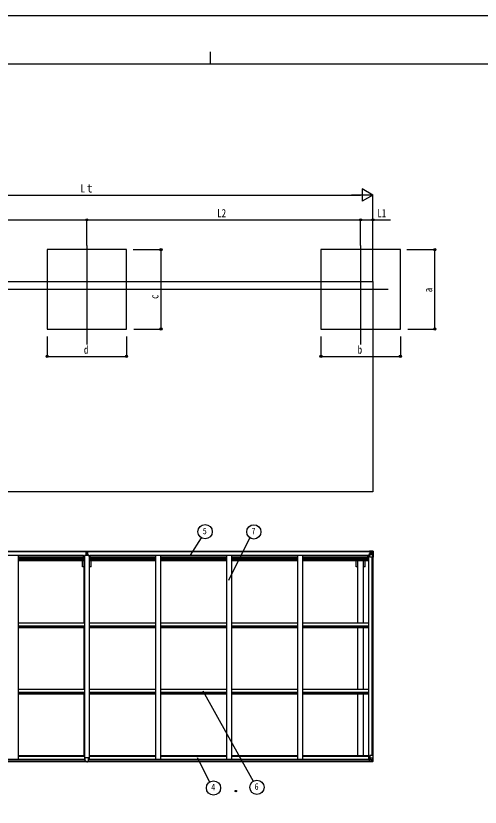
# Model space of a CAD drawing. Units: millimetres, scale not verified. Extents: x -10512 to 10512, y -7425 to 7425.
# Drawn here: x -1972 to 2709, y -547 to 7425 of the extents above; entities that cross this region are included whole.
import ezdxf
from ezdxf.enums import TextEntityAlignment as Align

# ---------------------------------------------------------------- set-up
doc = ezdxf.new("R2010")
doc.units = ezdxf.units.MM
doc.header["$LTSCALE"] = 30
doc.header["$PDMODE"] = 32
doc.header["$PDSIZE"] = 15
for name, color, linetype in [('0-3_YKK_12', 2, 'Continuous'), ('0-4_YKK_13', 4, 'Continuous'), ('0-5_YKK_A1', 4, 'Continuous'), ('0-6_YKK_D', 6, 'Continuous'), ('0-7_YKK_ZWAK', 7, 'Continuous')]:
    doc.layers.add(name, color=color, linetype=linetype)
doc.styles.add('ＭＳ ゴシック', font='')
doc.styles.get('ＭＳ ゴシック').set_extended_font_data('MS Gothic')

msp = doc.modelspace()

# ---------------------------------------------------------------- linework, layer by layer
at = {"layer": '0-3_YKK_12'}
for p, q in [((-1255.92, 5110), (-1255.92, 4114.83)), ((1504.08, 5110), (1504.08, 4114.83)), ((-4400.88, 4669.91), (-1081.78, 4669.91)), ((-1536.88, 4669.91), (1782.22, 4669.91))]:
    msp.add_line(p, q, dxfattribs=at)
at = {"layer": '0-4_YKK_13'}
for p, q in [((-1264.42, 2001.99), (-1257.42, 2002.05)), ((-1264.42, 2000.62), (-1257.42, 2000.55)), ((-1264.42, 1988.94), (-1264.42, 2000.12)), ((-1262.42, 2033.05), (-1257.58, 2033.35)), ((-1262.42, 2030.05), (-1262.42, 2033.05)), ((-1257.42, 2030.36), (-1262.42, 2030.05)), ((-1262.42, 2028.55), (-1262.42, 2030.05)), ((-1262.42, 2028.55), (-1262.42, 2027.36)), ((-1262.42, 2027.36), (-1262.42, 2027.11)), ((-1262.42, 2027.36), (-1261.42, 2027.34)), ((-1262.42, 2027.11), (-1262.42, 2017.03)), ((-1262.42, 2027.11), (-1261.42, 2027.09)), ((-1262.42, 2016.3), (-1262.42, 2017.03)), ((-1262.42, 2017.03), (-1261.42, 2017.01)), ((-1262.42, 2016.3), (-1261.42, 2016.3)), ((-1262.42, 2016.3), (-1262.42, 2002.01)), ((-1261.42, 2027.55), (-1257.42, 2027.55)), ((-1261.42, 2025.72), (-1261.42, 2027.55)), ((-1261.42, 2025.72), (-1257.42, 2025.65)), ((-1261.42, 2022.12), (-1261.42, 2025.72)), ((-1261.42, 2022.12), (-1257.42, 2022.06)), ((-1261.42, 2002.02), (-1261.42, 2022.12)), ((-1261.42, 2013.89), (-1257.42, 2013.85)), ((-1257.58, 2033.35), (-1255.92, 2033.45)), ((-1255.92, 2030.45), (-1257.42, 2030.35)), ((-1257.42, 2027.55), (-1257.42, 2030.35)), ((-1257.42, 2027.55), (-1257.42, 2011.73)), ((-1257.42, 2016.84), (-1254.42, 2016.84)), ((-1257.42, 2009.77), (-1257.42, 2011.73)), ((-1257.42, 2009.77), (-1254.42, 2009.77)), ((-1257.42, 2000.13), (-1257.42, 2009.77)), ((-1257.42, 2000.13), (-1254.42, 2000.13)), ((-1257.42, 1993.05), (-1257.42, 2000.13)), ((-1257.42, 1993.05), (-1254.42, 1993.05)), ((-1257.42, 1993.05), (-1257.42, 1988.94)), ((-1255.92, 2033.45), (-1255.92, 2030.45)), ((-1249.42, 2030.05), (-1255.92, 2030.45)), ((-1254.42, 2027.55), (-1250.42, 2027.55)), ((-1254.42, 2027.55), (-1254.42, 2011.73)), ((-1254.42, 2025.65), (-1250.42, 2025.65)), ((-1254.42, 2013.85), (-1250.42, 2013.85)), ((-1254.42, 2009.77), (-1254.42, 2011.73)), ((-1254.42, 2000.13), (-1254.42, 2009.77)), ((-1247.42, 2001.49), (-1254.42, 2001.55)), ((-1254.42, 1993.05), (-1254.42, 2000.13)), ((-1254.42, 1993.05), (-1254.42, 1988.94)), ((-1250.42, 2025.65), (-1250.42, 2027.55)), ((-1250.42, 2027.31), (-1249.42, 2027.32)), ((-1250.42, 2027.06), (-1249.42, 2027.07)), ((-1250.42, 2002.02), (-1250.42, 2022.06)), ((-1250.42, 2016.98), (-1249.42, 2016.99)), ((-1250.42, 2016.3), (-1249.42, 2016.3)), ((-1249.42, 2028.55), (-1249.42, 2030.05)), ((-1249.42, 2028.55), (-1249.42, 2027.32)), ((-1249.42, 2016.3), (-1249.42, 2016.99)), ((-1249.42, 2016.3), (-1249.42, 2002.01)), ((-1247.42, 2000.62), (-1247.42, 2001.49)), ((-1247.42, 1988.94), (-1247.42, 2000.12)), ((1590.08, 2027.99), (1590.08, 2028.91)), ((1591.08, 2027.99), (1590.08, 2027.99)), ((1590.08, 2027.99), (1590.08, 2026.42)), ((1590.08, 2026.31), (1590.08, 2026.42)), ((1591.08, 2028.91), (1591.08, 2027.99)), ((1596.08, 2027.99), (1591.08, 2027.99)), ((1591.58, 2005.16), (1592.58, 2005.17)), ((1591.58, 1988.94), (1591.58, 2005.16)), ((1592.58, 2003.43), (1591.58, 2003.44)), ((1591.58, 1993.29), (1596.08, 1993.29)), ((1596.63, 2005.2), (1592.58, 2005.17)), ((1596.28, 2031.49), (1594.59, 2031.06)), ((1596.08, 2026.38), (1596.08, 2027.99)), ((1596.08, 2026.38), (1606.08, 2026.29)), ((1596.08, 1971.29), (1596.08, 2004.39)), ((1620.08, 1996.96), (1596.08, 1996.96)), ((1596.28, 2031.49), (1596.58, 2031.49)), ((1596.58, 2031.49), (1596.58, 2031.06)), ((1607.26, 2006.93), (1596.91, 2005.28)), ((1596.91, 2004.64), (1607.26, 2006.3)), ((1596.91, 2005.28), (1596.91, 2004.64)), ((1598.08, 2028.25), (1606.08, 2028.25)), ((1598.08, 2028.22), (1606.08, 2028.22)), ((1601.58, 2033.69), (1608.08, 2033.29)), ((1601.58, 2032.8), (1601.58, 2033.69)), ((1608.08, 2032.4), (1601.58, 2032.8)), ((1601.58, 2032.29), (1601.58, 2032.8)), ((1601.58, 2032.29), (1601.58, 2031.88)), ((1601.58, 2031.88), (1606.58, 2031.79)), ((1601.58, 2031.88), (1601.58, 2031.06)), ((1602.58, 2006.19), (1602.58, 2026.15)), ((1606.47, 2025.92), (1602.58, 2025.92)), ((1602.58, 2022.29), (1606.58, 2022.29)), ((1602.58, 2014.09), (1606.58, 2014.09)), ((1606.08, 2028.25), (1606.08, 2026.29)), ((1606.08, 2027.22), (1606.58, 2027.22)), ((1606.09, 2026.29), (1606.08, 2026.29)), ((1606.09, 2026.13), (1606.09, 2026.29)), ((1606.58, 2027.58), (1608.08, 2027.58)), ((1606.58, 2024.05), (1608.08, 2024.05)), ((1606.58, 2010.49), (1608.08, 2010.49)), ((1607.26, 2006.3), (1607.26, 2006.93)), ((1608.08, 2007.19), (1608.08, 2033.29)), ((1608.08, 2033.17), (1620.08, 2032.39)), ((1609.08, 2024.05), (1608.08, 2024.05)), ((1620.08, 2024.05), (1608.08, 2024.05)), ((1620.08, 2010.49), (1608.08, 2010.49)), ((1614.6, 2016.85), (1614.6, 2015.89)), ((1622.41, 2023.99), (1620.08, 2024.05)), ((1620.08, 2010.49), (1622.41, 2010.52)), ((1620.08, 2010.49), (1620.08, 2010.49)), ((1626.69, 1997.17), (1620.08, 1996.96)), ((1620.17, 2032.38), (1628.1, 2031.91)), ((1622.41, 2010.52), (1622.41, 2023.99)), ((1626.69, 1997.17), (1622.55, 2009.26)), ((1623.27, 2027.5), (1626, 2031.17)), ((1627.24, 2030.94), (1627.24, 2030.87)), ((1627.24, 1970.29), (1627.24, 2030.87)), ((1629.14, 2032), (1629.14, 2032)), ((1629.14, 2031.96), (1629.14, 2031.99)), ((1630.08, 2031), (1630.08, 2030.96)), ((1627.24, 1970.29), (1597.08, 1970.29)), ((-1272.42, -83.62), (-1272.42, -51.3)), ((-1240.42, -50.3), (-1271.42, -50.3)), ((-1239.42, -83.62), (-1239.42, -51.3)), ((1591.58, -62.85), (1591.58, -83)), ((1601.58, -61.9), (1592.58, -61.94)), ((1596.08, -26.69), (1596.08, -59.79)), ((1620.08, -52.36), (1596.08, -52.36)), ((1596.91, -60.05), (1607.25, -61.7)), ((1596.91, -60.68), (1596.91, -60.05)), ((1604.56, -61.9), (1596.91, -60.68)), ((1630.08, -25.69), (1597.08, -25.69)), ((1608.08, -61.9), (1601.58, -61.9)), ((1607.25, -61.7), (1607.25, -61.9)), ((1608.08, -61.9), (1608.08, -88.69)), ((1608.08, -65.89), (1620.08, -65.89)), ((1620.08, -79.45), (1608.08, -79.45)), ((1615.56, -72.25), (1615.56, -71.29)), ((1626.69, -52.57), (1620.08, -52.36)), ((1620.08, -65.89), (1620.08, -65.89)), ((1620.08, -65.89), (1622.41, -65.92)), ((1622.41, -79.39), (1620.08, -79.45)), ((1622.41, -65.92), (1622.41, -79.39)), ((1626.69, -52.57), (1622.55, -64.66)), ((1627.24, -25.69), (1627.24, -86.27)), ((1630.08, -86.4), (1630.08, -25.69)), ((-1272.42, -83.62), (-1272.42, -83.66)), ((-1262.42, -84.39), (-1271.42, -84.33)), ((-1249.42, -84.39), (-1240.42, -84.33)), ((-1239.42, -83.62), (-1239.42, -83.66)), ((1592.58, -83.71), (1601.58, -83.77)), ((1601.58, -89.09), (1601.58, -83.14)), ((1608.08, -88.57), (1620.08, -87.79)), ((1620.17, -87.79), (1628.1, -87.31)), ((1623.27, -82.9), (1626, -86.57)), ((1627.24, -86.34), (1627.24, -86.27)), ((1629.14, -87.36), (1629.14, -87.4))]:
    msp.add_line(p, q, dxfattribs=at)
for points in [[(-1257.42, 2001.55), (-1264.42, 2001.49), (-1264.42, 2001.99)], [(-1257.42, 2000.05), (-1264.42, 2000.12), (-1264.42, 2000.62), (-1264.42, 2001.49)], [(-1255.92, 2033.45), (-1249.42, 2033.05), (-1249.42, 2030.05)], [(-1254.42, 2022.06), (-1250.42, 2022.06), (-1250.42, 2025.65)], [(-1254.42, 2002.05), (-1247.42, 2001.99), (-1247.42, 2001.49)], [(-1254.42, 2000.55), (-1247.42, 2000.62), (-1247.42, 2000.12), (-1254.42, 2000.05)], [(-1249.42, 2027.32), (-1249.42, 2027.07), (-1249.42, 2016.99)], [(1596.08, 2026.38), (1596.08, 2026.37), (1590.08, 2026.42)], [(1591.08, 2026.26), (1606.08, 2026.13), (1606.09, 2026.13)], [(1592.58, 2005.17), (1592.58, 2003.43), (1596.08, 2003.41)], [(1606.08, 2027.22), (1598.08, 2027.22), (1598.08, 2028.91)], [(1601.58, 2032.29), (1606.58, 2032.29), (1606.58, 2006.82)], [(1629.14, 2032), (1620.08, 2032.55), (1608.08, 2033.29)], [(1613.64, 2018.77), (1612.68, 2018.77), (1612.68, 2017.81), (1613.64, 2017.81)], [(1615.56, 2019.73), (1615.56, 2020.69), (1614.6, 2020.69), (1614.6, 2019.73)], [(1614.6, 2015.89), (1615.56, 2015.89), (1615.56, 2016.85)], [(1616.52, 2017.81), (1617.48, 2017.81), (1617.48, 2018.77), (1616.52, 2018.77)], [(1630.08, 2030.96), (1630.08, 1970.29), (1627.24, 1970.29)], [(1613.64, -73.21), (1612.68, -73.21), (1612.68, -74.17), (1613.64, -74.17)], [(1615.56, -71.29), (1614.6, -71.29), (1614.6, -72.25)], [(1614.6, -75.13), (1614.6, -76.09), (1615.56, -76.09), (1615.56, -75.13)], [(1616.52, -74.17), (1617.48, -74.17), (1617.48, -73.21), (1616.52, -73.21)], [(-1255.92, -89.82), (-1262.42, -89.42), (-1262.42, -84.39)], [(-1255.92, -89.82), (-1249.42, -89.42), (-1249.42, -84.39)], [(1591.58, -83), (1591.59, -83.11), (1601.58, -83.14)], [(1629.14, -87.4), (1620.08, -87.96), (1601.58, -89.09)]]:
    msp.add_lwpolyline(points, dxfattribs=at)
for centre in [(1615.08, 2018.29), (1615.08, -73.69)]:
    msp.add_circle(centre, 5.3, dxfattribs=at)
for centre, radius, start, end in [((-1261.42, 2028.55), 1, 180, 270), ((-1250.42, 2028.55), 1, 270, 0), ((1590.94, 2033.95), 7.69, 263.56574, 271.03001), ((1597.02, 2004.35), 0.937, 96.73234, 177.67791), ((1597.02, 2003.71), 0.937, 96.73234, 177.67791), ((1606.08, 2028.75), 0.5, 270.00309, 0.00198), ((1606.08, 2028.72), 0.5, 269.99891, 359.99891), ((1606.08, 2025.79), 0.5, 359.95536, 89.47105), ((1606.07, 2025.62), 0.513, 358.95293, 88.11972), ((1607.15, 2007.86), 0.937, 276.73234, 357.67791), ((1607.15, 2007.23), 0.937, 276.73234, 357.67791), ((1613.64, 2019.73), 0.96, 270, 0), ((1613.64, 2016.85), 0.96, 0, 90), ((1616.52, 2019.73), 0.96, 180, 270), ((1616.52, 2016.85), 0.96, 90, 180), ((1625.96, 2031), 1.28, 357.54105, 48.82169), ((1627.93, 2044.61), 12.7, 264.89689, 270.75534), ((1629.08, 2031), 0.999, 0.04917, 86.5576), ((1629.08, 2031), 1, 359.99921, 86.49983), ((1629.08, 2030.96), 0.999, 0.04917, 86.5576), ((1597.08, 1971.29), 1, 180, 270), ((-1271.42, -51.3), 1, 90, 180), ((-1240.42, -51.3), 1, 0, 90), ((1597.08, -26.69), 1, 90, 180), ((1597.02, -59.12), 0.937, 182.32209, 263.26766), ((1597.02, -59.75), 0.937, 182.32209, 263.26766), ((1607.14, -62.63), 0.937, 50.93398, 83.26766), ((1613.64, -72.25), 0.96, 270, 0), ((1613.64, -75.13), 0.96, 0, 90), ((1616.52, -72.25), 0.96, 180, 270), ((1616.52, -75.13), 0.96, 90, 180), ((1625.95, -86.4), 1.28, 311.17831, 2.45895), ((1627.93, -100.01), 12.7, 89.24466, 95.10311), ((1629.08, -86.36), 0.999, 273.4424, 359.95083), ((1629.08, -86.4), 0.999, 273.4424, 359.95083), ((1629.08, -86.4), 1, 273.50017, 0.00079)]:
    msp.add_arc(centre, radius, start, end, dxfattribs=at)
for centre, major_axis, ratio, start_param, end_param in [((-1429.29, 2019.84), (171.87, 10.52), 0.017422, 6.2821194, 6.2831848), ((1701.83, 2024.05), (-81.75, 0), 0.061163, 6.2824128, 6.2831853), ((1625.28, 2023.91), (-0.03, 5), 0.573921, 0.7672717, 1.551125), ((1623.82, 2010.54), (0, 3), 0.468246, 1.5772882, 2.0127935), ((1626.95, 2028.98), (0.02, 3), 0.466854, 0.125683, 0.7596956), ((1625.97, 1999.52), (-0.85, 2.32), 0.403757, 3.0087805, 3.9744392), ((1627.14, 2032.08), (-2, 0.12), 0.060933, 2.0712557, 3.1453404), ((1428.14, 2044.31), (-201, 12.36), 0.060933, 3.1453404, 3.145839), ((1592.58, -62.84), (-1, -0.021), 0.906239, 4.6936843, 6.2644806), ((1701.83, -79.45), (-81.75, 0), 0.061163, 0, 0.0007725), ((1625.28, -79.31), (-0.03, -5), 0.573921, 4.7320603, 5.5159136), ((1623.82, -65.94), (0, -3), 0.468246, 4.2703918, 4.7058971), ((1625.97, -54.92), (-0.85, -2.32), 0.403757, 2.3087461, 3.2744049), ((-1271.42, -83.62), (1, -0.012), 0.707053, 3.2044821, 4.7211143), ((-1240.42, -83.62), (-1, -0.012), 0.707053, 1.562071, 3.0787032), ((1592.58, -83.01), (-1, 0.012), 0.707053, 0.1587743, 1.5795216), ((1626.95, -84.38), (0.02, -3), 0.466854, 5.5234897, 6.1575023), ((1627.14, -87.48), (-2, -0.12), 0.060933, 3.1378449, 4.2119296), ((1428.14, -99.71), (-201, -12.36), 0.060933, 3.1373463, 3.1378449)]:
    msp.add_ellipse(centre, major_axis=major_axis, ratio=ratio, start_param=start_param, end_param=end_param, dxfattribs=at)
at = {"layer": '0-5_YKK_A1'}
for p, q in [((-4139.92, 4747.71), (1628.08, 4747.71)), ((1628.08, 4747.71), (1628.08, 2629.33)), ((1628.08, 2629.33), (-4139.92, 2629.33)), ((-4118.42, 2031.06), (-1262.42, 2031.06)), ((-4118.42, 2028.91), (-1262.42, 2028.91)), ((-1254.42, 2031.06), (1606.58, 2031.06)), ((-1254.42, 2028.91), (1606.58, 2028.91)), ((-4087.42, 1990.77), (-1288.42, 1990.77)), ((-1946.92, 1990.76), (-1946.92, -61.71)), ((-1946.92, 1975.26), (-1280.92, 1975.26)), ((-1946.92, 1966.86), (-1280.92, 1966.86)), ((-1946.92, 1958.66), (-1280.92, 1958.66)), ((-1946.92, 1954.74), (-1280.92, 1954.74)), ((-1946.92, 1949.66), (-1280.92, 1949.66)), ((-1946.92, 1936.65), (-1280.92, 1936.65)), ((-1301.12, 1875.06), (-1301.12, 1936.65)), ((-1288.42, 1975.26), (-1288.42, 1990.77)), ((-1283.42, 1310), (-1283.42, 1936.65)), ((-1280.92, 1988.94), (-1280.92, -61.71)), ((-1230.92, 1988.94), (-1280.92, 1988.94)), ((-1243.92, 1988.94), (-1230.92, 1988.94)), ((-1230.92, 1988.94), (-1230.92, -61.71)), ((-1230.92, 1975.26), (-564.92, 1975.26)), ((-1230.92, 1966.86), (-564.92, 1966.86)), ((-1230.92, 1958.66), (-564.92, 1958.66)), ((-1230.92, 1954.74), (-564.92, 1954.74)), ((-1230.92, 1949.66), (-564.92, 1949.66)), ((-1230.92, 1936.65), (-564.92, 1936.65)), ((-1228.42, 1310), (-1228.42, 1936.65)), ((-1223.42, 1975.26), (-1223.42, 1990.77)), ((-1223.42, 1990.77), (1575.58, 1990.77)), ((-1210.72, 1875.06), (-1210.72, 1936.65)), ((-564.92, 1990.76), (-564.92, -61.71)), ((-514.92, 1990.76), (-514.92, -61.71)), ((-514.92, 1975.26), (151.08, 1975.26)), ((-514.92, 1966.86), (151.08, 1966.86)), ((-514.92, 1958.66), (151.08, 1958.66)), ((-514.92, 1954.74), (151.08, 1954.74)), ((-514.92, 1949.66), (151.08, 1949.66)), ((-514.92, 1936.65), (151.08, 1936.65)), ((151.08, 1990.76), (151.08, -61.71)), ((201.08, 1990.76), (201.08, -61.71)), ((201.08, 1975.26), (867.08, 1975.26)), ((201.08, 1966.86), (867.08, 1966.86)), ((201.08, 1958.66), (867.08, 1958.66)), ((201.08, 1954.74), (867.08, 1954.74)), ((201.08, 1949.66), (867.08, 1949.66)), ((201.08, 1936.65), (867.08, 1936.65)), ((867.08, 1990.76), (867.08, -61.71)), ((917.08, 1990.76), (917.08, -61.71)), ((917.08, 1975.26), (1583.08, 1975.26)), ((917.08, 1966.86), (1583.08, 1966.86)), ((917.08, 1958.66), (1583.08, 1958.66)), ((917.08, 1954.74), (1583.08, 1954.74)), ((917.08, 1949.66), (1583.08, 1949.66)), ((917.08, 1936.65), (1583.08, 1936.65)), ((1458.88, 1875.06), (1458.88, 1936.65)), ((1476.58, 1310), (1476.58, 1936.65)), ((1531.58, 1310), (1531.58, 1936.65)), ((1549.28, 1875.06), (1549.28, 1936.65)), ((1575.58, 1975.26), (1575.58, 1990.77)), ((1583.08, 1988.94), (1583.08, -61.71)), ((1583.08, 1988.94), (1596.08, 1988.94)), ((1618.38, 1970.29), (1618.38, -25.69)), ((1628.08, 1970.29), (1628.08, -25.69)), ((-1283.42, 1875.06), (-1301.12, 1875.06)), ((-1210.72, 1875.06), (-1228.42, 1875.06)), ((1476.58, 1875.06), (1458.88, 1875.06)), ((1549.28, 1875.06), (1531.58, 1875.06)), ((-1946.89, 1310), (-1280.92, 1310)), ((-1946.89, 1280.26), (-1280.92, 1280.26)), ((-1946.89, 1275.71), (-1280.92, 1275.71)), ((-1230.89, 1310), (-564.92, 1310)), ((-1230.89, 1280.26), (-564.92, 1280.26)), ((-1230.89, 1275.71), (-564.92, 1275.71)), ((-514.89, 1310), (151.08, 1310)), ((-514.89, 1280.26), (151.08, 1280.26)), ((-514.89, 1275.71), (151.08, 1275.71)), ((201.11, 1310), (867.08, 1310)), ((201.11, 1280.26), (867.08, 1280.26)), ((201.11, 1275.71), (867.08, 1275.71)), ((917.11, 1310), (1583.08, 1310)), ((917.11, 1280.26), (1583.08, 1280.26)), ((917.11, 1275.71), (1583.08, 1275.71)), ((-1946.89, 1262.7), (-1280.92, 1262.7)), ((-1283.42, 643), (-1283.42, 1262.7)), ((-1230.89, 1262.7), (-564.92, 1262.7)), ((-1228.42, 643), (-1228.42, 1262.7)), ((-514.89, 1262.7), (151.08, 1262.7)), ((201.11, 1262.7), (867.08, 1262.7)), ((917.11, 1262.7), (1583.08, 1262.7)), ((1476.58, 643), (1476.58, 1262.7)), ((1531.58, 643), (1531.58, 1262.7)), ((-1946.89, 643), (-1280.92, 643)), ((-1230.89, 643), (-564.92, 643)), ((-514.89, 643), (151.08, 643)), ((201.11, 643), (867.08, 643)), ((917.11, 643), (1583.08, 643)), ((-1946.89, 613.27), (-1280.92, 613.27)), ((-1946.89, 608.72), (-1280.92, 608.72)), ((-1946.89, 595.71), (-1280.92, 595.71)), ((-1283.42, -25.54), (-1283.42, 595.71)), ((-1230.89, 613.27), (-564.92, 613.27)), ((-1230.89, 608.72), (-564.92, 608.72)), ((-1230.89, 595.71), (-564.92, 595.71)), ((-1228.42, -25.54), (-1228.42, 595.71)), ((-514.89, 613.27), (151.08, 613.27)), ((-514.89, 608.72), (151.08, 608.72)), ((-514.89, 595.71), (151.08, 595.71)), ((201.11, 613.27), (867.08, 613.27)), ((201.11, 608.72), (867.08, 608.72)), ((201.11, 595.71), (867.08, 595.71)), ((917.11, 613.27), (1583.08, 613.27)), ((917.11, 608.72), (1583.08, 608.72)), ((917.11, 595.71), (1583.08, 595.71)), ((1476.58, -25.54), (1476.58, 595.71)), ((1531.58, -25.54), (1531.58, 595.71)), ((-4115.18, -61.71), (-1272.42, -61.71)), ((-4103.42, -63.97), (-1272.42, -63.97)), ((-4103.42, -79.59), (-1272.42, -79.59)), ((-1946.92, -25.54), (-1280.92, -25.54)), ((-1946.92, -33.89), (-1280.92, -33.89)), ((-1239.42, -61.71), (1603.35, -61.71)), ((-1239.42, -63.97), (1591.58, -63.97)), ((-1239.42, -79.59), (1591.58, -79.59)), ((-1230.92, -25.54), (-564.92, -25.54)), ((-1230.92, -33.89), (-564.92, -33.89)), ((-514.92, -25.54), (151.08, -25.54)), ((-514.92, -33.89), (151.08, -33.89)), ((201.08, -25.54), (867.08, -25.54)), ((201.08, -33.89), (867.08, -33.89)), ((917.08, -25.54), (1583.08, -25.54)), ((917.08, -33.89), (1583.08, -33.89)), ((-4113.42, -87.49), (-1262.42, -87.49)), ((-1249.42, -87.49), (1601.58, -87.49))]:
    msp.add_line(p, q, dxfattribs=at)
for points in [[(-1655.92, 4269.91), (-855.92, 4269.91), (-855.92, 5069.91), (-1655.92, 5069.91)], [(1104.08, 4269.91), (1904.08, 4269.91), (1904.08, 5069.91), (1104.08, 5069.91)]]:
    msp.add_lwpolyline(points, close=True, dxfattribs=at)
msp.add_point((245.97, -384.99), dxfattribs=at)
at = {"layer": '0-6_YKK_D'}
for p, q in [((1628.08, 5619.91), (1519.83, 5682.41)), ((1519.83, 5682.41), (1519.83, 5557.41)), ((-4014.92, 5619.91), (1503.08, 5619.91)), ((1628.08, 5619.91), (1411.57, 5619.91)), ((1628.08, 5619.91), (1519.83, 5557.41)), ((1628.08, 4748.71), (1628.08, 5620.91)), ((-4015.92, 5369.91), (-1255.92, 5369.91)), ((-1255.92, 5110), (-1255.92, 5370.91)), ((-1255.92, 5110), (-1255.92, 5370.91)), ((-1255.92, 5369.91), (1504.08, 5369.91)), ((1504.08, 5110), (1504.08, 5370.91)), ((1504.08, 5110), (1504.08, 5370.91)), ((1628.08, 4797.71), (1628.08, 5370.91)), ((-788.76, 5069.91), (-506.81, 5069.91)), ((-507.81, 4269.91), (-507.81, 5069.91)), ((1971.24, 5069.91), (2253.19, 5069.91)), ((2252.19, 4269.91), (2252.19, 5069.91)), ((-780.92, 4269.91), (-506.81, 4269.91)), ((1979.08, 4269.91), (2253.19, 4269.91)), ((-1655.92, 4195.72), (-1655.92, 3993.91)), ((-855.92, 4195.9), (-855.92, 3993.91)), ((1104.08, 4195.72), (1104.08, 3993.91)), ((1904.08, 4195.9), (1904.08, 3993.91)), ((-1655.92, 3994.91), (-855.92, 3994.91)), ((1104.08, 3994.91), (1904.08, 3994.91)), ((-209.71, 1992.31), (-100.5, 2166.36)), ((175.25, 1740.63), (388.2, 2166.29)), ((-87.64, 626.41), (420.96, -285.06)), ((-145.37, -47.14), (-18.19, -292.53))]:
    msp.add_line(p, q, dxfattribs=at)
msp.add_lwpolyline([(1504.08, 5369.91), (1628.08, 5369.91), (1805.91, 5369.91)], dxfattribs=at)
for centre, radius in [((-1255.92, 5369.91), 10.62), ((-1255.92, 5369.91), 10.62), ((1504.08, 5369.91), 10.62), ((1504.08, 5369.91), 10.62), ((1628.08, 5369.91), 10.62), ((-507.81, 5069.91), 10.62), ((2252.19, 5069.91), 10.62), ((-507.81, 4269.91), 10.62), ((2252.19, 4269.91), 10.62), ((-1655.92, 3994.91), 10.62), ((-855.92, 3994.91), 10.62), ((1104.08, 3994.91), 10.62), ((1904.08, 3994.91), 10.62), ((-63.97, 2228.41), 72), ((427.48, 2226.63), 72), ((20.88, -353.01), 72), ((458.51, -346.49), 72)]:
    msp.add_circle(centre, radius, dxfattribs=at)
at = {"layer": '0-7_YKK_ZWAK'}
for p, q in [((-12.45, 7062.5), (-12.45, 6937.5)), ((9737.55, 6937.5), (-9762.45, 6937.5))]:
    msp.add_line(p, q, dxfattribs=at)
msp.add_lwpolyline([(-10512.5, -7425), (10512.5, -7425), (10512.5, 7425), (-10512.5, 7425)], close=True, dxfattribs=at)

# ---------------------------------------------------------------- texts
at = {"layer": '0-6_YKK_D', "style": 'ＭＳ ゴシック', "width": 0.8}
for s, height, p in [('Lｔ', 82.48, (-1318.92, 5620.91)), ('L2', 82.48, (58.08, 5371.58)), ('L1', 82.48, (1672.25, 5371.58)), ('d', 82.48, (-1285.92, 3996.25)), ('b', 82.48, (1474.08, 3996.25)), ('5', 65.98, (-87.97, 2183.41)), ('7', 65.98, (403.48, 2181.63)), ('4', 65.98, (-3.12, -398.01)), ('6', 65.98, (434.51, -391.49))]:
    msp.add_text(s, height=height, dxfattribs=at).set_placement(p, align=Align.BOTTOM_LEFT)
for s, p in [('a', (2250.52, 4639.91)), ('c', (-509.48, 4572.95))]:
    msp.add_text(s, height=82.48, rotation=90, dxfattribs=at).set_placement(p, align=Align.BOTTOM_LEFT)

doc.saveas('drawing.dxf')
